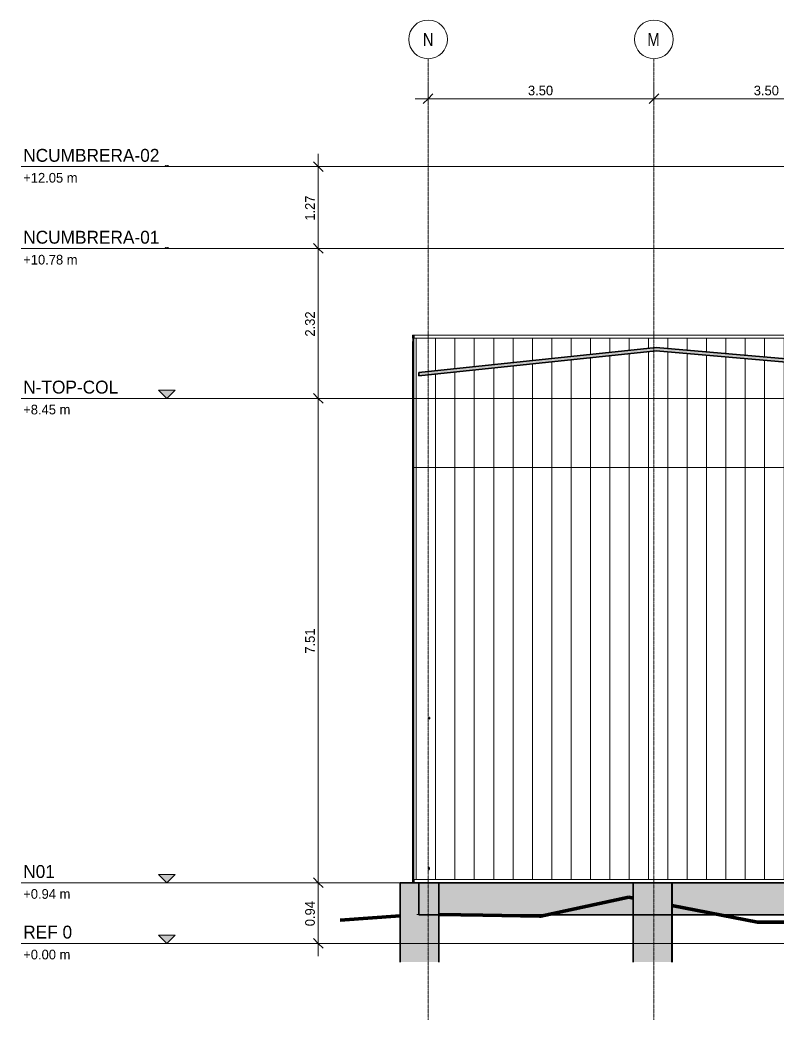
# Model space of a CAD drawing. Header units: centimetres. Extents: x -7221 to 15977, y -285 to 1507.
# Drawn here: x -5024 to -3849, y -119 to 1432 of the extents above; entities that cross this region are included whole.
import ezdxf

# ---------------------------------------------------------------- set-up
doc = ezdxf.new("R2010")
doc.units = ezdxf.units.CM
doc.linetypes.add('Centre', pattern=[3.175, 0.635, -0.475, 1.59, -0.475])
doc.linetypes.add('Grid Line', pattern=[2.2225, 1.27, -0.3175, 0.3175, -0.3175])
for name, color, linetype, lineweight in [('A-ANNO-DIMS', 7, 'Continuous', 9), ('A-ANNO-DIMS-100', 7, 'Continuous', 9), ('A-CLNG', 7, 'Continuous', 9), ('A-FLOR', 7, 'Continuous', 9), ('A-FLOR-LEVL', 7, 'Continuous', 9), ('A-FLOR-PATT', 7, 'Continuous', 35), ('A-GENM', 7, 'Continuous', 9), ('A-ROOF', 7, 'Continuous', 9), ('A-ROOF-PATT', 7, 'Continuous', 35), ('A-WALL', 7, 'Continuous', 9), ('A-WALL-PATT', 7, 'Continuous', 35), ('C-TOPO', 7, 'Continuous', 9), ('S-BEAM', 7, 'Continuous', 9), ('S-GRID', 7, 'Continuous', 9), ('S-GRID-IDEN', 7, 'Continuous', 9)]:
    doc.layers.add(name, color=color, linetype=linetype, lineweight=lineweight)
doc.styles.add('Century Gothic_1', font='GOTHIC.TTF', dxfattribs={"height": 15})
doc.styles.add('Century Gothic_2', font='GOTHIC.TTF', dxfattribs={"height": 20})
doc.styles.add('Saira Condensed', font='SairaCondensed-Regular.ttf', dxfattribs={"height": 20})
doc.dimstyles.new('FCA_N_Cotas_E100', dxfattribs={"dimscale": 30.48, "dimtxt": 15.662524, "dimasz": 0.492126, "dimexe": 0.656168, "dimexo": 0.656168, "dimgap": 0.032808, "dimtad": 1, "dimlfac": 0.01, "dimrnd": 0.01, "dimzin": 0, "dimdsep": 46, "dimtxsty": 'Century Gothic_1', "dimblk1": 'OBLIQUE', "dimblk2": 'OBLIQUE', "dimsah": 1, "dimcen": 0.09, "dimdle": 0.656168, "dimadec": 3, "dimazin": 2, "dimtfac": 1, "dimtdec": 4, "dimtix": 1, "dimtmove": 0, "dimatfit": 3, "dimfxl": 1, "dimtvp": 1, "dimtolj": 1, "dimtzin": 0, "dimarcsym": 2})

# ---------------------------------------------------------------- blocks, each defined once
blk = doc.blocks.new('RVR_PQ_Terminación Fachada - RVR_PQ_Terminación Fachada-1812330-Elevación Eje 11')
at = {"layer": 'A-GENM', "color": 254, "lineweight": 25, "true_color": 0xcccccc}
for p, q in [((-6824.6, 933.1), (-6824.6, 96.5)), ((-6823.6, 933.1), (-6824.6, 933.1)), ((-6823.6, 96.5), (-6823.6, 933.1)), ((-6824.6, 96.5), (-6823.6, 96.5))]:
    blk.add_line(p, q, dxfattribs=at)
blk = doc.blocks.new('RVR_PQ_Terminación Fachada - RVR_PQ_Terminación Fachada-1812450-Elevación Eje 11')
at = {"layer": 'A-GENM', "color": 254, "true_color": 0xe5e5e5}
blk.add_line((-6823.6, 933.2), (-6824.6, 933.2), dxfattribs=at)
blk = doc.blocks.new('PQ_RVR_ARQ-01_ZZ_ZZ_MO_T_A_rvt-2-Elevación Eje 11')
at = {"layer": 'A-ROOF-PATT', "lineweight": 9, "true_color": 0xeaeaea}
blk.add_hatch(color=254, dxfattribs=at).paths.add_polyline_path([(-6815.1, 880.1), (-6447.1, 918.8), (-6079.7, 886.6), (-6079.7, 972.4), (-6084.7, 972.4), (-6084.7, 892.1), (-6447.1, 923.8), (-6815.1, 885.1)])
at = {"layer": 'A-WALL-PATT', "lineweight": 9, "true_color": 0xeaeaea}
for points in [[(-6824.8, 938.3), (-6822.3, 938.3), (-6822.3, 943.3), (-6824.8, 943.3)], [(-6823.1, 99), (-6823.1, 938.3), (-6823.6, 938.3), (-6823.6, 99)], [(-6824.8, 94), (-6822.3, 94), (-6822.3, 99), (-6824.8, 99)]]:
    blk.add_hatch(color=254, dxfattribs=at).paths.add_polyline_path(points)
at = {"layer": 'A-WALL-PATT', "lineweight": 9, "true_color": 0xf2f2f2}
h = blk.add_hatch(dxfattribs=at)
h.set_pattern_fill('FP_4', style=0, pattern_type=2)
h.set_pattern_definition([(90, (0, 0), (-30, 2e-15), [])])
h.paths.add_polyline_path([(-6100.9, 99), (-6088.2, 99), (-6088.2, 404), (-6100.9, 404), (-6100.9, 298.5)])
h.paths.add_polyline_path([(-6110.9, 99), (-6110.9, 414), (-6088.2, 414), (-6088.2, 887.4), (-6447.1, 918.8), (-6815.1, 880.1), (-6815.1, 885.1), (-6447.1, 923.8), (-6088.2, 892.4), (-6088.2, 938.3), (-6823.1, 938.3), (-6823.1, 99), (-6199.6, 99)])
h.paths.add_polyline_path([(-6799.2, 114.3), (-6799.2, 117.6), (-6798.7, 117.6), (-6798.7, 114.3)])
h.paths.add_polyline_path([(-6096.8, 114.3), (-6096.8, 117.6), (-6096.3, 117.6), (-6096.3, 114.3)])
h.paths.add_polyline_path([(-6799.1, 348), (-6799.1, 350.3), (-6798.6, 350.3), (-6798.6, 348)])
h.paths.add_polyline_path([(-6096.3, 348), (-6096.8, 348), (-6096.8, 350.3), (-6096.3, 350.3)])
at = {"layer": 'A-CLNG', "color": 254, "lineweight": 18, "true_color": 0xe5e5e5}
blk.add_line((-6110.9, 737.8), (-6823.1, 737.8), dxfattribs=at)
blk.add_line((-6110.9, 737.8), (-6823.1, 737.8), dxfattribs=at)
at = {"layer": 'A-ROOF', "color": 254, "lineweight": 35, "true_color": 0xcccccc}
for p, q in [((-6447.1, 923.8), (-6815.1, 885.1)), ((-6815.1, 880.1), (-6447.1, 918.8)), ((-6084.7, 892.1), (-6447.1, 923.8)), ((-6447.1, 918.8), (-6079.7, 886.6)), ((-6815.1, 885.1), (-6815.1, 880.1))]:
    blk.add_line(p, q, dxfattribs=at)
at = {"layer": 'A-WALL', "color": 254, "true_color": 0xcccccc}
for p, q in [((-6824.8, 943.3), (-6824.8, 938.3)), ((-6822.3, 943.3), (-6824.8, 943.3)), ((-6824.8, 938.3), (-6822.3, 938.3)), ((-6822.3, 938.3), (-6822.3, 943.3)), ((-6824.8, 99), (-6824.8, 94)), ((-6822.3, 99), (-6824.8, 99)), ((-6824.8, 94), (-6822.3, 94)), ((-6822.3, 94), (-6822.3, 99))]:
    blk.add_line(p, q, dxfattribs=at)
at = {"layer": 'A-WALL', "color": 254, "lineweight": 35, "true_color": 0xcccccc}
for p, q in [((-6823.1, 938.3), (-6823.6, 938.3)), ((-6823.6, 938.3), (-6823.6, 99)), ((-6823.1, 99), (-6823.1, 938.3)), ((-6844, 94), (-6844, -29.1)), ((-6784, 94), (-6844, 94)), ((-6823.6, 99), (-6823.1, 99)), ((-6784, -29.1), (-6784, 94)), ((-6482.5, 94), (-6482.5, -29.1)), ((-6422.5, 94), (-6482.5, 94)), ((-6422.5, -29.1), (-6422.5, 94))]:
    blk.add_line(p, q, dxfattribs=at)
at = {"layer": 'A-WALL', "color": 254, "lineweight": 18, "true_color": 0xcccccc}
for p, q in [((-6822.3, 943.3), (-6088.2, 943.3)), ((-6822.3, 938.3), (-6088.2, 938.3)), ((-6110.9, 99), (-6822.3, 99)), ((-6482.5, 94), (-6784, 94)), ((-6117.7, 94), (-6422.5, 94))]:
    blk.add_line(p, q, dxfattribs=at)
at = {"layer": 'C-TOPO', "color": 254, "lineweight": 70, "true_color": 0xdadada}
for p, q in [((-6489.5, 71.7), (-6625.7, 42.3)), ((-6482.5, 70.3), (-6489.5, 71.7)), ((-6290.1, 32.7), (-6422.5, 58.6)), ((-6844, 42.9), (-6936.8, 35.9)), ((-6715.5, 43.9), (-6784, 44.7)), ((-6627.8, 42.3), (-6715.5, 43.9)), ((-6625.7, 42.3), (-6627.8, 42.3)), ((-6288.5, 32.7), (-6290.1, 32.7)), ((-6285.2, 32.7), (-6288.5, 32.7)), ((-6117.7, 33.6), (-6285.2, 32.7))]:
    blk.add_line(p, q, dxfattribs=at)
at = {"layer": 'C-TOPO', "color": 254, "true_color": 0xdadada}
for p, q in [((-6625.7, 42.3), (-6489.5, 71.7)), ((-6482.5, 70.3), (-6489.5, 71.7)), ((-6290.1, 32.7), (-6422.5, 58.6)), ((-6936.8, 35.9), (-6844, 42.9)), ((-6817.8, 44.8), (-6815.5, 44.9)), ((-6784, 44.7), (-6715.5, 43.9)), ((-6627.8, 42.3), (-6715.5, 43.9)), ((-6625.7, 42.3), (-6627.8, 42.3)), ((-6293, 32.8), (-6290.1, 32.7)), ((-6288.5, 32.7), (-6290.1, 32.7)), ((-6288.5, 32.7), (-6285.2, 32.7)), ((-6285.2, 32.7), (-6117.7, 33.6))]:
    blk.add_line(p, q, dxfattribs=at)
at = {"layer": 'A-GENM', "color": 254, "lineweight": 9, "true_color": 0xe5e5e5}
for name in ['RVR_PQ_Terminación Fachada - RVR_PQ_Terminación Fachada-1812450-Elevación Eje 11', 'RVR_PQ_Terminación Fachada - RVR_PQ_Terminación Fachada-1812330-Elevación Eje 11']:
    blk.add_blockref(name, (0, 0), dxfattribs=at)
blk = doc.blocks.new('RVR_Tensor angular doble L - d_25 mm-V13-Elevación Eje 11')
at = {"layer": 'S-BEAM', "lineweight": 35}
for p, q in [((-6798.6, 350.3), (-6799.1, 350.3)), ((-6799.1, 350.3), (-6799.1, 348)), ((-6799.1, 348), (-6798.6, 348)), ((-6798.6, 348), (-6798.6, 350.3))]:
    blk.add_line(p, q, dxfattribs=at)
blk = doc.blocks.new('RVR_Tensor angular doble L - d_25 mm-V14-Elevación Eje 11')
at = {"layer": 'S-BEAM', "lineweight": 35}
for p, q in [((-6798.7, 117.6), (-6799.2, 117.6)), ((-6799.2, 117.6), (-6799.2, 114.3)), ((-6799.2, 114.3), (-6798.7, 114.3)), ((-6798.7, 114.3), (-6798.7, 117.6))]:
    blk.add_line(p, q, dxfattribs=at)
blk = doc.blocks.new('Level - Con_Triangulo-1145637-Elevación Eje 11')
at = {"layer": 'A-FLOR-LEVL', "true_color": 0xe2e2e2}
blk.add_hatch(color=254, dxfattribs=at).paths.add_polyline_path([(-7218.5, 12.9), (-7205.7, 0), (-7192.8, 12.9)])
at = {"layer": 'A-FLOR-LEVL', "color": 253, "true_color": 0xaaaaaa}
for p, q in [((-7192.8, 0), (-7431.2, 0)), ((-7218.5, 12.9), (-7192.8, 12.9)), ((-7205.7, 0), (-7218.5, 12.9)), ((-7192.8, 12.9), (-7205.7, 0))]:
    blk.add_line(p, q, dxfattribs=at)
blk = doc.blocks.new('Grid - 3mm-1819951-Elevación Eje 11')
at = {"layer": 'S-GRID-IDEN', "color": 253, "true_color": 0xaaaaaa}
blk.add_circle((-1330.8, 1401.8), 30, dxfattribs=at)
blk = doc.blocks.new('DIMBLOCK6-Elevación Eje 11')
at = {"layer": 'A-ANNO-DIMS-100'}
for p, q in [((-4391.6, 1309.8), (-4391.6, 1329.8)), ((-4041.6, 1309.8), (-4041.6, 1329.8)), ((-4411.6, 1309.8), (-4041.6, 1309.8)), ((-4391.6, 1309.8), (-4391.6, 1300.4)), ((-4041.6, 1309.8), (-4041.6, 1300.4))]:
    blk.add_line(p, q, dxfattribs=at)
at = {"layer": 'A-ANNO-DIMS-100', "lineweight": 35}
for p, q in [((-4391.6, 1309.8), (-4399.1, 1302.3)), ((-4391.6, 1309.8), (-4384.1, 1317.3)), ((-4041.6, 1309.8), (-4049.1, 1302.3)), ((-4041.6, 1309.8), (-4034.1, 1317.3))]:
    blk.add_line(p, q, dxfattribs=at)
at = {"layer": 'A-ANNO-DIMS-100', "color": 0, "insert": (-4236.9, 1330), "char_height": 15, "width": 48.927, "attachment_point": 1, "line_spacing_factor": 0.984502, "style": 'Century Gothic_1'}
blk.add_mtext('3.50', dxfattribs=at)
blk = doc.blocks.new('_Oblique')
at = {"color": 0, "linetype": 'ByBlock', "lineweight": -2}
blk.add_line((-0.5, -0.5), (0.5, 0.5), dxfattribs=at)
blk = doc.blocks.new('DIMBLOCK7-Elevación Eje 11')
at = {"layer": 'A-ANNO-DIMS-100'}
for p, q in [((-4041.6, 1309.8), (-4041.6, 1329.8)), ((-3691.6, 1309.8), (-3691.6, 1329.8)), ((-4041.6, 1309.8), (-3691.6, 1309.8)), ((-4041.6, 1309.8), (-4041.6, 1300.4)), ((-3691.6, 1309.8), (-3691.6, 1264.8))]:
    blk.add_line(p, q, dxfattribs=at)
at = {"layer": 'A-ANNO-DIMS-100', "lineweight": 35}
for p, q in [((-4041.6, 1309.8), (-4049.1, 1302.3)), ((-4041.6, 1309.8), (-4034.1, 1317.3)), ((-3691.6, 1309.8), (-3699.1, 1302.3)), ((-3691.6, 1309.8), (-3684.1, 1317.3))]:
    blk.add_line(p, q, dxfattribs=at)
at = {"layer": 'A-ANNO-DIMS-100', "color": 0, "insert": (-3886.9, 1330), "char_height": 15, "width": 48.927, "attachment_point": 1, "line_spacing_factor": 0.984502, "style": 'Century Gothic_1'}
blk.add_mtext('3.50', dxfattribs=at)
blk = doc.blocks.new('DIMBLOCK18-Elevación Eje 11')
at = {"layer": 'A-ANNO-DIMS-100', "lineweight": 35}
for p, q in [((-4562, 1204.5), (-4569.5, 1212)), ((-4562, 1204.5), (-4554.5, 1197)), ((-4562, 1077.5), (-4569.5, 1085)), ((-4562, 1077.5), (-4554.5, 1070))]:
    blk.add_line(p, q, dxfattribs=at)
at = {"layer": 'A-ANNO-DIMS-100'}
for p, q in [((-4562, 1224.5), (-4562, 1077.5)), ((-4562, 1204.5), (-4571.4, 1204.5)), ((-4562, 1204.5), (-4542, 1204.5)), ((-4562, 1077.5), (-4571.4, 1077.5)), ((-4562, 1077.5), (-4542, 1077.5))]:
    blk.add_line(p, q, dxfattribs=at)
at = {"layer": 'A-ANNO-DIMS-100', "color": 0, "insert": (-4582.2, 1120.6), "char_height": 15, "width": 48.927, "attachment_point": 1, "rotation": 90, "line_spacing_factor": 0.984502, "style": 'Century Gothic_1'}
blk.add_mtext('1.27', dxfattribs=at)
blk = doc.blocks.new('DIMBLOCK19-Elevación Eje 11')
at = {"layer": 'A-ANNO-DIMS-100'}
for p, q in [((-4562, 1077.5), (-4571.4, 1077.5)), ((-4562, 1077.5), (-4562, 845.1)), ((-4562, 1077.5), (-4542, 1077.5)), ((-4562, 845.1), (-4571.4, 845.1)), ((-4562, 845.1), (-4542, 845.1))]:
    blk.add_line(p, q, dxfattribs=at)
at = {"layer": 'A-ANNO-DIMS-100', "lineweight": 35}
for p, q in [((-4562, 1077.5), (-4569.5, 1085)), ((-4562, 1077.5), (-4554.5, 1070)), ((-4562, 845.1), (-4569.5, 852.6)), ((-4562, 845.1), (-4554.5, 837.6))]:
    blk.add_line(p, q, dxfattribs=at)
at = {"layer": 'A-ANNO-DIMS-100', "color": 0, "insert": (-4582.2, 940.9), "char_height": 15, "width": 48.927, "attachment_point": 1, "rotation": 90, "line_spacing_factor": 0.984502, "style": 'Century Gothic_1'}
blk.add_mtext('2.32', dxfattribs=at)
blk = doc.blocks.new('DIMBLOCK20-Elevación Eje 11')
at = {"layer": 'A-ANNO-DIMS-100'}
for p, q in [((-4562, 865.1), (-4562, 74)), ((-4562, 845.1), (-4571.4, 845.1)), ((-4562, 845.1), (-4542, 845.1)), ((-4562, 94), (-4571.4, 94)), ((-4562, 94), (-4542, 94))]:
    blk.add_line(p, q, dxfattribs=at)
at = {"layer": 'A-ANNO-DIMS-100', "lineweight": 35}
for p, q in [((-4562, 845.1), (-4569.5, 852.6)), ((-4562, 845.1), (-4554.5, 837.6)), ((-4562, 94), (-4569.5, 101.5)), ((-4562, 94), (-4554.5, 86.5))]:
    blk.add_line(p, q, dxfattribs=at)
at = {"layer": 'A-ANNO-DIMS-100', "color": 0, "insert": (-4582.2, 449.2), "char_height": 15, "width": 48.927, "attachment_point": 1, "rotation": 90, "line_spacing_factor": 0.984502, "style": 'Century Gothic_1'}
blk.add_mtext('7.51', dxfattribs=at)
blk = doc.blocks.new('DIMBLOCK21-Elevación Eje 11')
at = {"layer": 'A-ANNO-DIMS-100'}
for p, q in [((-4562, 114), (-4562, -20)), ((-4562, 94), (-4571.4, 94)), ((-4562, 94), (-4542, 94)), ((-4562, 0), (-4571.4, 0)), ((-4562, 0), (-4542, 0))]:
    blk.add_line(p, q, dxfattribs=at)
at = {"layer": 'A-ANNO-DIMS-100', "lineweight": 35}
for p, q in [((-4562, 94), (-4569.5, 101.5)), ((-4562, 94), (-4554.5, 86.5)), ((-4562, 0), (-4569.5, 7.5)), ((-4562, 0), (-4554.5, -7.5))]:
    blk.add_line(p, q, dxfattribs=at)
at = {"layer": 'A-ANNO-DIMS-100', "color": 0, "insert": (-4582.2, 26.6), "char_height": 15, "width": 48.927, "attachment_point": 1, "rotation": 90, "line_spacing_factor": 0.984502, "style": 'Century Gothic_1'}
blk.add_mtext('0.94', dxfattribs=at)

msp = doc.modelspace()

# ---------------------------------------------------------------- hatches: boundary and pattern name
at = {"layer": 'A-FLOR-PATT', "lineweight": 9, "true_color": 0x9a9a9a}
msp.add_hatch(color=253, dxfattribs=at).paths.add_polyline_path([(1001.134, 44), (1100.523, 44), (1100.523, 94), (-4406.191, 94), (-4406.191, 44), (632.528, 44)])
at = {"layer": 'A-WALL-PATT', "lineweight": 9, "true_color": 0x9a9a9a}
for points in [[(-4375.078, -29.119), (-4375.078, 94), (-4435.078, 94), (-4435.078, -29.119)], [(-4013.602, -29.119), (-4013.602, 94), (-4073.602, 94), (-4073.602, -29.119)]]:
    msp.add_hatch(color=253, dxfattribs=at).paths.add_polyline_path(points)

# ---------------------------------------------------------------- linework, layer by layer
at = {"layer": 'A-FLOR', "lineweight": 35}
for p, q in [((-4406.191, 94), (-4406.191, 44)), ((-3708.795, 94), (-4375.078, 94)), ((-4406.191, 44), (-3528.028, 44))]:
    msp.add_line(p, q, dxfattribs=at)
at = {"layer": 'A-FLOR-LEVL', "color": 253, "linetype": 'Centre', "true_color": 0xaaaaaa}
for p, q in [((1625.714, 845.103), (-4783.912, 845.103)), ((-4783.912, 94), (1625.714, 94)), ((-4783.912, 0), (1625.714, 0))]:
    msp.add_line(p, q, dxfattribs=at)
at = {"layer": 'A-WALL', "lineweight": 35}
for p, q in [((-4435.078, 94), (-4435.078, -29.119)), ((-4375.078, 94), (-4435.078, 94)), ((-4375.078, -29.119), (-4375.078, 94)), ((-4073.602, 94), (-4073.602, -29.119)), ((-4013.602, -29.119), (-4013.602, 94))]:
    msp.add_line(p, q, dxfattribs=at)
at = {"layer": 'S-GRID', "color": 253, "linetype": 'Grid Line', "true_color": 0xaaaaaa}
for p, q in [((-4391.555, -118.817), (-4391.555, 1371.812)), ((-4041.555, -118.817), (-4041.555, 1371.812))]:
    msp.add_line(p, q, dxfattribs=at)

# ---------------------------------------------------------------- block references
at = {"lineweight": 5}
msp.add_blockref('PQ_RVR_ARQ-01_ZZ_ZZ_MO_T_A_rvt-2-Elevación Eje 11', (2408.89, 0), dxfattribs=at)
at = {"layer": 'A-FLOR-LEVL', "color": 253, "true_color": 0xaaaaaa}
for p in [(2408.89, 1204.505), (2408.89, 1077.508), (2408.89, 845.103), (2408.89, 94), (2408.89, 0)]:
    msp.add_blockref('Level - Con_Triangulo-1145637-Elevación Eje 11', p, dxfattribs=at)
at = {"layer": 'S-BEAM'}
for name in ['RVR_Tensor angular doble L - d_25 mm-V13-Elevación Eje 11', 'RVR_Tensor angular doble L - d_25 mm-V14-Elevación Eje 11']:
    msp.add_blockref(name, (2408.89, 0), dxfattribs=at)
at = {"layer": 'S-GRID-IDEN', "color": 253, "true_color": 0xaaaaaa}
for p in [(-3060.781, 0), (-2710.781, 0)]:
    msp.add_blockref('Grid - 3mm-1819951-Elevación Eje 11', p, dxfattribs=at)

# ---------------------------------------------------------------- texts
at = {"layer": 'S-GRID-IDEN', "color": 253, "true_color": 0xaaaaaa, "char_height": 20, "attachment_point": 1, "style": 'Saira Condensed'}
for s, insert, width in [('N', (-4399.778, 1411.491), 19.2405), ('M', (-4051.778, 1411.491), 24.05062)]:
    msp.add_mtext(s, dxfattribs=dict(at, insert=insert, width=width))

# ---------------------------------------------------------------- dimensions: what is measured, and where the dimension line sits
at = {"layer": 'A-ANNO-DIMS'}
for base, p1, p2, override, picture, middle in [((-4041.555, 1309.821), (-4391.555, 1320.428), (-4041.555, 1320.428), {"dimpost": '<>', "dimfxl": 350}, 'DIMBLOCK6-Elevación Eje 11', (-4216.555, 1318.698)), ((-3691.555, 1309.821), (-4041.555, 1320.428), (-3691.555, 1244.812), {"dimpost": '<>', "dimfxl": 358.075013}, 'DIMBLOCK7-Elevación Eje 11', (-3866.555, 1318.698))]:
    dim = msp.add_linear_dim(base=base, p1=p1, p2=p2, dimstyle='FCA_N_Cotas_E100', override=override, dxfattribs=at)
    dim.commit()
    dim.dimension.update_dxf_attribs({"geometry": picture, "text_midpoint": middle})
for base, p1, p2, override, picture, middle in [((-4561.965, 1077.508), (-4551.359, 1204.505), (-4551.359, 1077.508), {"dimpost": '<>', "dimfxl": 126.997085}, 'DIMBLOCK18-Elevación Eje 11', (-4570.843, 1141.007)), ((-4561.965, 845.103), (-4551.359, 1077.508), (-4551.359, 845.103), {"dimpost": '<>', "dimfxl": 232.405176}, 'DIMBLOCK19-Elevación Eje 11', (-4570.843, 961.305)), ((-4561.965, 94), (-4551.359, 845.103), (-4551.359, 94), {"dimpost": '<>', "dimfxl": 751.102783}, 'DIMBLOCK20-Elevación Eje 11', (-4570.654, 469.551)), ((-4561.965, 0), (-4551.359, 94), (-4551.359, 0), {"dimpost": '<>', "dimfxl": 94}, 'DIMBLOCK21-Elevación Eje 11', (-4570.843, 47))]:
    dim = msp.add_linear_dim(base=base, p1=p1, p2=p2, angle=90, dimstyle='FCA_N_Cotas_E100', override=override, dxfattribs=at)
    dim.commit()
    dim.dimension.update_dxf_attribs({"geometry": picture, "text_midpoint": middle})

# ---------------------------------------------------------------- next in the draw order: texts
at = {"layer": 'A-FLOR-LEVL', "color": 9, "true_color": 0xb7b7b7, "attachment_point": 1, "bg_fill": 3, "box_fill_scale": 1.25, "bg_fill_color": 256, "bg_fill_true_color": 13158600, "bg_fill_transparency": 0}
for s, insert, char_height, width, style in [('NCUMBRERA-02', (-5019.17, 1231.973), 20, 262.15181, 'Century Gothic_2'), ('+12.05 m', (-5019.17, 1194.661), 15, 112.23625, 'Century Gothic_1'), ('NCUMBRERA-01', (-5019.17, 1104.976), 20, 262.15181, 'Century Gothic_2'), ('+10.78 m', (-5019.17, 1067.664), 15, 112.23625, 'Century Gothic_1'), ('N-TOP-COL', (-5019.17, 872.571), 20, 185.9915, 'Century Gothic_2'), ('+8.45 m', (-5019.17, 835.259), 15, 97.80587, 'Century Gothic_1'), ('N01', (-5019.17, 121.468), 20, 64.135, 'Century Gothic_2'), ('+0.94 m', (-5019.17, 84.156), 15, 97.80587, 'Century Gothic_1'), ('REF 0', (-5019.17, 27.468), 20, 84.97887, 'Century Gothic_2'), ('+0.00 m', (-5019.17, -9.844), 15, 97.80587, 'Century Gothic_1')]:
    msp.add_mtext(s, dxfattribs=dict(at, insert=insert, char_height=char_height, width=width, style=style))

# ---------------------------------------------------------------- next in the draw order: linework, layer by layer
at = {"layer": 'A-FLOR-LEVL', "color": 253, "linetype": 'Centre', "true_color": 0xaaaaaa}
for p, q in [((-4783.912, 1204.505), (1625.714, 1204.505)), ((-4783.912, 1077.508), (1625.714, 1077.508))]:
    msp.add_line(p, q, dxfattribs=at)

doc.saveas('drawing.dxf')
